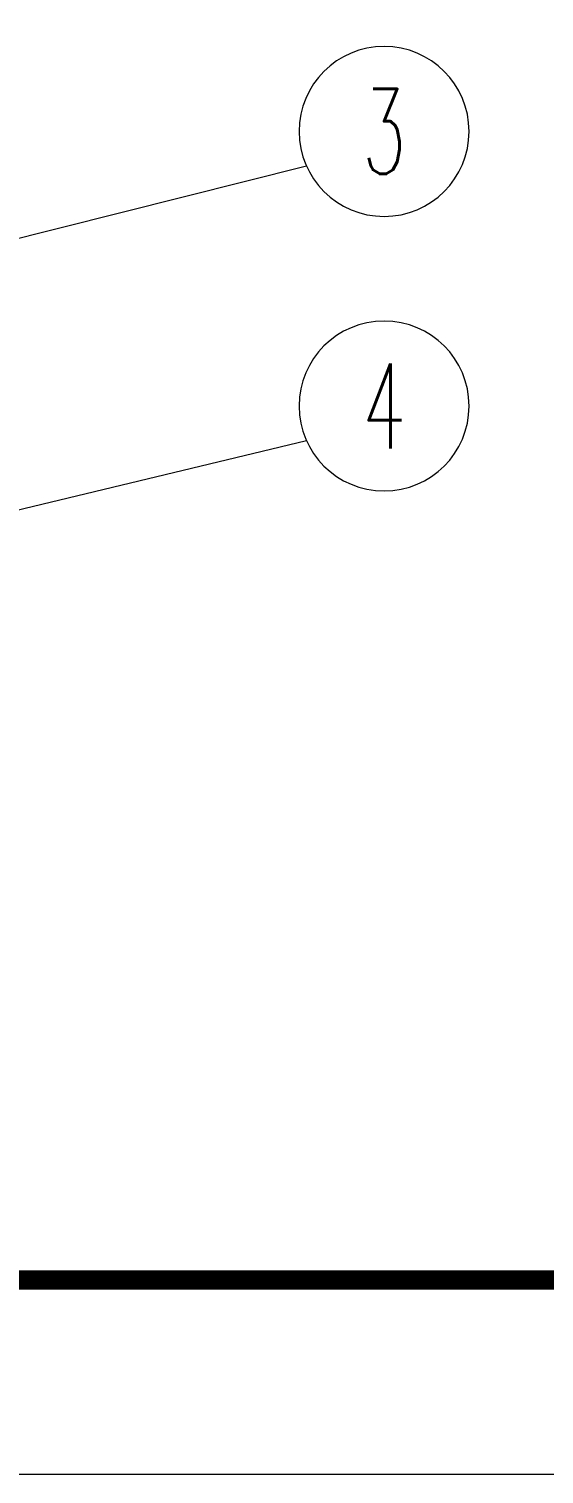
# Model space of a CAD drawing. Header units: millimetres. Extents: x 3219 to 3653, y 1046 to 1347.
# Drawn here: x 3498.3 to 3518.1, y 1045.6 to 1101.3 of the extents above; entities that cross this region are included whole.
import ezdxf
from ezdxf.enums import TextEntityAlignment as Align

# ---------------------------------------------------------------- set-up
doc = ezdxf.new("R2010")
doc.units = ezdxf.units.MM
doc.layers.add('dim', color=82, linetype='Continuous', lineweight=9)
doc.layers.add('from', color=7, linetype='Continuous', lineweight=13)
doc.styles.add('BOM', font='txt.shx', dxfattribs={"bigfont": 'gbcbig.shx'})
doc.dimstyles.new('ISO', dxfattribs={"dimscale": 0.6, "dimtxt": 2.5, "dimasz": 2.5, "dimexe": 1.25, "dimexo": 0.625, "dimtad": 0, "dimdsep": 46, "dimtxsty": 'Standard', "dimblk": 'OPEN', "dimcen": 0, "dimclrd": 4, "dimclre": 4, "dimadec": 0, "dimazin": 0, "dimtfac": 1, "dimtofl": 0, "dimtmove": 0, "dimatfit": 3, "dimfxl": 1, "dimarcsym": 0})

# ---------------------------------------------------------------- blocks, each defined once
blk = doc.blocks.new('_Open')
at = {"color": 0, "linetype": 'ByBlock', "lineweight": -2}
for p, q in [((-1, 0.167), (0, 0)), ((-1, -0.167), (0, 0)), ((0, 0), (-1, 0))]:
    blk.add_line(p, q, dxfattribs=at)
blk = doc.blocks.new('yx_bom3')
at = {"layer": 'from'}
blk.add_circle((0, 0), 1, dxfattribs=at)
at = {"layer": 'from', "color": 4, "style": 'BOM', "width": 0.6}
blk.add_attdef('ITEM', text='', height=1, dxfattribs=at).set_placement((0, 0), align=Align.MIDDLE)
blk = doc.blocks.new('*u51')
at = {"layer": 'dim'}
ref = blk.add_blockref('yx_bom3', (60.607, 52.157), dxfattribs=dict(at, xscale=-4.367999999999938, yscale=4.367999999999938, zscale=4.368))
ref.add_attrib('ITEM', '3', dxfattribs={"layer": 'from', "color": 4, "height": 4.368, "style": 'BOM', "width": 0.6}).set_placement((60.607, 52.157), align=Align.MIDDLE)
ref = blk.add_blockref('yx_bom3', (60.607, 38.045), dxfattribs=dict(at, xscale=-4.367999999999938, yscale=4.367999999999938, zscale=4.368))
ref.add_attrib('ITEM', '4', dxfattribs={"layer": 'from', "color": 4, "height": 4.368, "style": 'BOM', "width": 0.6}).set_placement((60.607, 38.045), align=Align.MIDDLE)
for points in [[(30.03, 43.699), (56.615, 50.384)], [(30.645, 30.018), (56.615, 36.273)]]:
    blk.add_leader(points, dimstyle='ISO', override={"dimscale": 1, "dimasz": 1.95, "dimexo": 0.125, "dimadec": 2, "dimazin": 2, "dimldrblk": 'Small'}, dxfattribs=at)

msp = doc.modelspace()

# ---------------------------------------------------------------- linework, layer by layer
at = {"layer": 'from'}
msp.add_lwpolyline([(3219.379, 1045.566), (3653.364, 1045.566), (3653.364, 1347.146), (3219.379, 1347.146)], close=True, dxfattribs=at)
at = {"layer": 'from', "const_width": 0.748}
msp.add_lwpolyline([(3226.859, 1053.045), (3226.859, 1339.667), (3645.885, 1339.667), (3645.885, 1053.045), (3226.859, 1053.045)], dxfattribs=at)

# ---------------------------------------------------------------- block references
at = {"layer": 'from', "xscale": 0.75, "yscale": 0.75, "zscale": 0.75}
msp.add_blockref('*u51', (3466.486, 1058.204), dxfattribs=at)

doc.saveas('drawing.dxf')
